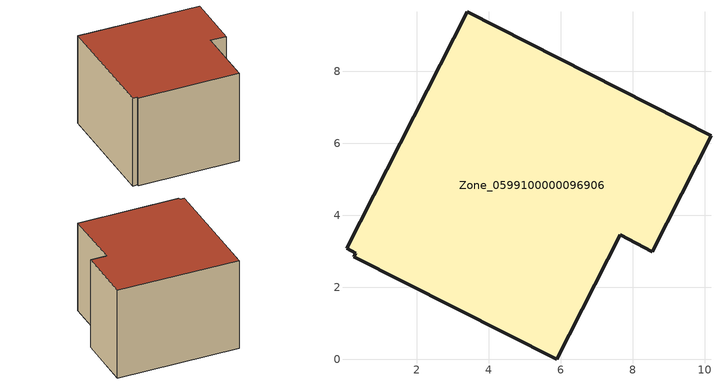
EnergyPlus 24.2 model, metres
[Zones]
Zone_0599100000096906
 floor ground (C_G): 8.54,2.99 7.65,3.45 5.89,0 0.26,2.85 0.3,2.95 0.05,3.08 3.4,9.65 10.17,6.2 z0
 wall outside (C_F): 7.65,3.45 8.54,2.99 10.17,6.2 3.4,9.65 0.05,3.08 0.3,2.95 0.26,2.85 5.89,0 7.65,3.45 z0:5.86
 roof outside (C_R): 0.05,3.08 0.3,2.95 0.26,2.85 5.89,0 7.65,3.45 8.54,2.99 10.17,6.2 3.4,9.65 z5.86
[BUILDING]
Pand.0599100000096906: North Axis=0; Terrain=City; Loads Convergence Tolerance Value=0.04; Temperature Convergence Tolerance Value=0.4; Solar Distribution=FullExterior; Maximum Number of Warmup Days=25; Minimum Number of Warmup Days=1
[Site:Location]
Rotterdam.The.Hague.AP_ZH_NLD Design_Conditions: Latitude=51.96; Longitude=4.45; Time Zone=1; Elevation=-4.5
[SITE:GROUNDTEMPERATURE:BUILDINGSURFACE]
18, 18, 18, 18, 18, 18, 18, 18, 18, 18, 18, 18
[MATERIAL] Thermal Absorptance=0.9; Solar Absorptance=0.7; Visible Absorptance=0.7
Name | Roughness | Thickness | Conductivity | Density | Specific Heat
G.TC.1992-2005 | MediumSmooth | 0.15 | 0.06 | 540 | 1210
F.TC.1992-2005 | Rough | 0.3 | 0.12 | 1920 | 840
R.TC.1992-2005 | MediumRough | 0.2 | 0.08 | 1500 | 1000
[CONSTRUCTION]
C_G: G.TC.1992-2005
C_F: F.TC.1992-2005
C_R: R.TC.1992-2005
[ZONE]
Zone_0599100000096906: Type=1; Multiplier=1; Ceiling Height=Autocalculate; Volume=Autocalculate; Floor Area=autocalculate; Part of Total Floor Area=Yes
[ZONEINFILTRATION:DESIGNFLOWRATE]
Infil_Zone_0599100000096906: Zone or ZoneList or Space or SpaceList=Zone_0599100000096906; Schedule=AlwaysOn; Design Flow Rate Calculation Method=Flow/Area; Flow Rate per Floor Area=0.0015; Constant Term Coefficient=1; Temperature Term Coefficient=0; Velocity Term Coefficient=0; Velocity Squared Term Coefficient=0
[HVACTEMPLATE:ZONE:IDEALLOADSAIRSYSTEM]
Zone_0599100000096906: Maximum Heating Supply Air Temperature=50; Minimum Cooling Supply Air Temperature=13; Maximum Heating Supply Air Humidity Ratio=0.0156; Minimum Cooling Supply Air Humidity Ratio=0.0077; Heating Limit=NoLimit; Cooling Limit=NoLimit; Dehumidification Control Type=ConstantSensibleHeatRatio; Cooling Sensible Heat Ratio=0.7; Dehumidification Setpoint=60; Humidification Control Type=None; Humidification Setpoint=30; Outdoor Air Method=None; Outdoor Air Flow Rate per Person=0.00944; Outdoor Air Flow Rate per Zone Floor Area=0; Outdoor Air Flow Rate per Zone=0; Demand Controlled Ventilation Type=None; Outdoor Air Economizer Type=NoEconomizer; Heat Recovery Type=None; Sensible Heat Recovery Effectiveness=0.7; Latent Heat Recovery Effectiveness=0.65
[ZONECONTROL:THERMOSTAT]
ThermostatControl_Zone_0599100000096906: Zone or ZoneList=Zone_0599100000096906; Control Type Schedule=DualSetpointControlType; Control 1=Thermostat_Zone_0599100000096906; Temperature Difference Between Cutout And Setpoint=0
[THERMOSTATSETPOINT:DUALSETPOINT]
Thermostat_Zone_0599100000096906: Heating Setpoint Temperature Schedule=HeatingSetpoint_Zone_0599100000096906; Cooling Setpoint Temperature Schedule=CoolingSetpoint_Zone_0599100000096906
[SCHEDULE:COMPACT]
HeatingSetpoint_Zone_0599100000096906: Through: 12/31, For: AllDays, Until: 24:00, 21
CoolingSetpoint_Zone_0599100000096906: Through: 12/31, For: AllDays, Until: 24:00, 24
DualSetpointControlType: Through: 12/31, For: AllDays, Until: 24:00, 4
AlwaysOn: Through: 12/31, For: AllDays, Until: 24:00, 1
